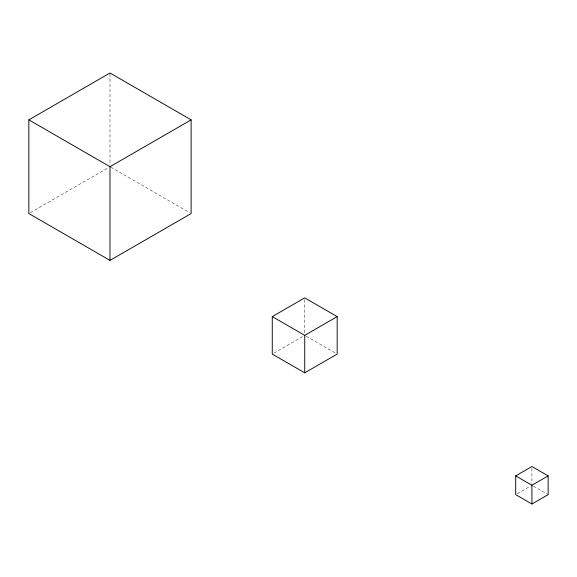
<?xml version="1.0" encoding="UTF-8"?>
<svg xmlns="http://www.w3.org/2000/svg" width="577" height="577" viewBox="0 0 577 577"><rect width="100%" height="100%" fill="white"/><g stroke="black" fill="none" stroke-linecap="round" stroke-linejoin="round"><path stroke-width="0.43" stroke-dasharray="2.88 2.16" d="M30.408 212.646L109.212 167.15M273.815 353.196L303.185 336.24M517.237 493.732L530.378 486.144M110.77 167.15L189.573 212.646M306.272 336.24L335.641 353.196M533.465 486.144L547.378 494.179M531.922 468.3L531.922 484.363M304.728 299.651L304.728 333.564M109.991 73.906L109.991 164.899"/><path stroke-width="0.87" d="M28.85 119.85L109.991 73.005L191.131 119.85L191.131 213.548L109.991 260.393L28.85 213.548L28.85 119.85L109.991 166.703L191.131 119.85M272.272 316.607L304.728 297.869L337.184 316.607L337.184 354.083L304.728 372.821L272.272 354.083L272.272 316.607L304.728 335.345L337.184 316.607M515.694 475.888L531.922 466.519L548.15 475.888L548.15 494.626L531.922 503.995L515.694 494.626L515.694 475.888L531.922 485.257L548.15 475.888M531.922 485.257L531.922 503.995M304.728 335.345L304.728 372.821M109.991 166.703L109.991 260.393"/></g></svg>
